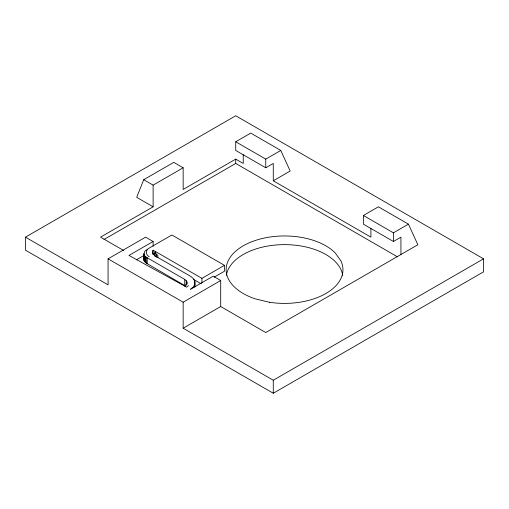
<?xml version="1.0" encoding="UTF-8"?>
<svg xmlns="http://www.w3.org/2000/svg" width="509" height="509" viewBox="0 0 509 509"><rect width="100%" height="100%" fill="white"/><g stroke="black" fill="none" stroke-linecap="round" stroke-linejoin="round"><path stroke-width="0.76" d="M214.219 277.151L224.463 271.233L224.463 265.342L171.889 234.986L149.36 247.998L144.88 251.134L143.926 254.341L144.702 255.868L146.217 257.198L184.716 279.403L186.211 280.682L186.937 282.075L186.911 283.526L184.722 286.115M194.826 287.21L194.871 281.42L193.452 278.697L190.862 276.482L155.849 256.307C153.623 255.263 151.536 252.585 153.12 250.161L201.933 278.347L224.463 265.342M154.564 256.116L154.564 253.164L155.283 251.491L155.932 253.857L157.847 255.289L157.847 257.503M183.157 167.785L173.766 162.365L143.729 179.709L136.692 197.32L153.12 206.807L153.12 185.13L183.157 167.785L183.157 189.463L235.724 159.113L243.238 163.446L243.238 154.774M185.715 286.153L146.217 263.096L144.212 261.015L143.837 259.412L144.359 258.222M194.826 284.264L193.325 286.968L190.487 289.29L213.195 276.177L220.709 280.516L220.709 306.526L265.762 332.542L417.838 244.746L408.453 224.151L378.41 206.807L363.394 215.479L363.394 224.151L393.432 241.495L400.939 237.156L400.939 254.5M147.655 249.27C145.065 251.51 146.42 255.416 149.226 256.746M188.553 285.6L186.644 287.171L128.968 255.435L153.12 241.495L153.12 246.222M25.45 237.156L235.724 115.753L483.55 258.833L483.55 271.844L273.276 393.247L25.45 250.167L25.45 237.156L108.061 284.849L108.061 258.833L145.606 237.156L153.12 241.495M235.724 141.769L250.746 133.097L280.783 150.441L290.175 171.037L273.276 180.79L273.276 163.446L265.762 167.785L235.724 150.441L235.724 141.769L265.762 159.113L280.783 150.441M153.12 206.807L100.547 237.156L123.763 250.555M103.982 239.51L235.724 163.446L397.497 256.848M136.348 259.844L144.397 255.2M108.061 258.833L183.157 302.193L220.709 280.516M183.157 302.193L183.157 328.21L220.709 306.526M363.394 215.479L393.432 232.823L408.453 224.151M183.157 328.21L273.276 380.236L483.55 258.833M154.564 253.164L155.932 253.857L155.932 256.803M273.276 180.79L370.902 237.156L370.902 228.484M143.729 179.709L153.12 185.13M193.7 279.505L201.246 283.85M393.432 232.823L393.432 241.495M273.276 380.236L273.276 393.247M265.762 159.113L265.762 167.785M235.724 159.113L235.724 163.446M201.933 278.347L201.933 282.769M194.871 281.42L194.871 286.58M186.937 282.075L186.937 284.283M186.211 280.682L186.211 285.104M184.716 279.403L184.716 285.301M156.517 254.296L156.517 257.242M155.283 251.491L155.283 252.967M153.12 250.161L153.12 254.589M152.643 251.274L152.56 253.889M147.216 257.751L147.216 263.649M146.217 257.198L146.217 263.096M145.37 256.568L145.37 262.459M144.702 255.868L144.702 261.766M144.212 255.124L144.212 261.015M143.926 254.341L143.926 260.239M143.837 253.514L143.837 259.412M226.346 275.414A58.414 33.721 0 0 1 284.537 244.625A58.414 33.721 0 0 1 342.729 275.414M269.42 302.251L255.333 298.878A58.414 33.721 0 0 1 243.238 245.828A58.414 33.721 0 0 1 335.126 252.814L340.96 260.945A58.414 33.721 0 0 1 269.42 302.251"/></g></svg>
